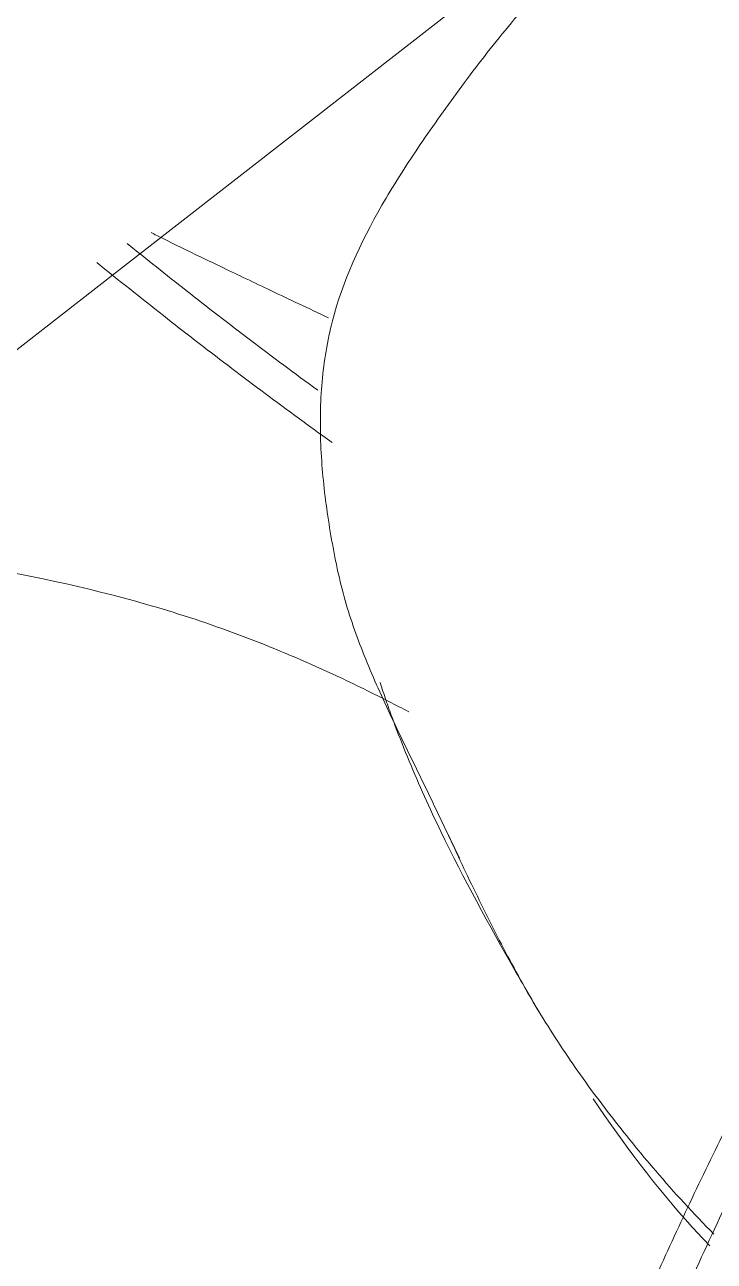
# Model space of a CAD drawing. Header units: millimetres. Extents: x -9018 to 25736, y -24663 to -1750.
# Drawn here: x -6563.98 to -6542.9, y -16153.31 to -16115.5 of the extents above; entities that cross this region are included whole.
import ezdxf

# ---------------------------------------------------------------- set-up
doc = ezdxf.new("R2010")
doc.units = ezdxf.units.MM
doc.layers.add('A-DETL-MBND', color=5, linetype='Continuous', lineweight=9)

# ---------------------------------------------------------------- blocks, each defined once
blk = doc.blocks.new('CRT_Veg_Vaso Hera Caída - Único-3794296-2 PAV')
at = {"layer": 'A-DETL-MBND'}
blk.add_line((-113.511, -54.533), (-113.926, -53.666), dxfattribs=at)
at = {"layer": 'A-DETL-MBND', "flags": 128}
blk.add_lwpolyline([(-156.787, -113.241), (-150.603, -108.381), (-134.958, -96.148), (-117.946, -82.887), (-103.415, -71.566), (-92.714, -63.226), (-85.227, -57.387), (-75.65, -49.903), (-72.633, -47.535)], dxfattribs=at)
at = {"layer": 'A-DETL-MBND'}
for points, knots in [([(-147.461, -78.893), (-146.538, -77.986), (-144.676, -76.096), (-142.313, -73.529), (-140.431, -71.384), (-139.027, -69.732), (-137.613, -68.007), (-136.174, -66.177), (-134.715, -64.245), (-132.763, -61.557), (-130.325, -57.978), (-127.399, -53.219), (-124.596, -48.184), (-122.367, -43.753), (-120.909, -40.569), (-120.22, -38.984), (-119.837, -38.082), (-119.557, -37.41), (-119.281, -36.737), (-118.916, -35.833), (-118.29, -34.241), (-117.439, -31.956), (-116.512, -29.241), (-115.699, -26.625), (-114.986, -24.083), (-114.349, -21.577), (-113.793, -19.161), (-113.315, -16.877), (-112.907, -14.731), (-112.44, -12.009), (-112.167, -10.136), (-112.01, -8.959)], [0, 0, 0, 0, 0.0625, 0.125, 0.15625, 0.1875, 0.21875, 0.25, 0.28125, 0.3125, 0.375, 0.4375, 0.5, 0.5625, 0.59375, 0.609375, 0.617188, 0.625, 0.632812, 0.640625, 0.65625, 0.6875, 0.71875, 0.75, 0.78125, 0.8125, 0.84375, 0.875, 0.90625, 0.9375, 1, 1, 1, 1]), ([(-110.98, -9.041), (-111.145, -10.274), (-111.421, -12.143), (-111.797, -14.357), (-112.029, -15.631), (-112.213, -16.595), (-112.403, -17.552), (-112.662, -18.813), (-113.145, -21.02), (-113.791, -23.66), (-114.657, -26.728), (-115.414, -29.18), (-116.112, -31.261), (-116.621, -32.695), (-116.915, -33.502), (-117.209, -34.297), (-117.582, -35.278), (-118.199, -36.841), (-119.002, -38.778), (-120.022, -41.094), (-121.094, -43.409), (-122.237, -45.766), (-123.449, -48.145), (-124.704, -50.492), (-125.971, -52.745), (-127.243, -54.901), (-128.967, -57.701), (-131.143, -61.015), (-133.317, -64.057), (-135.042, -66.339), (-136.327, -67.984), (-137.585, -69.541), (-138.815, -71.01), (-140.034, -72.422), (-141.675, -74.27), (-143.747, -76.509), (-145.39, -78.183), (-146.208, -78.993)], [0, 0, 0, 0, 0.055556, 0.083333, 0.097222, 0.111111, 0.125, 0.138889, 0.166667, 0.222222, 0.25, 0.277778, 0.305556, 0.319444, 0.326389, 0.333333, 0.347222, 0.361111, 0.388889, 0.416667, 0.444444, 0.472222, 0.5, 0.527778, 0.555556, 0.583333, 0.611111, 0.666667, 0.722222, 0.75, 0.777778, 0.805556, 0.833333, 0.861111, 0.888889, 0.944444, 1, 1, 1, 1]), ([(-121.58, -41.812), (-121.398, -42.002), (-120.075, -43.419), (-118.926, -44.953), (-118.017, -46.314)], [0.36520515, 0.36520515, 0.36520515, 0.36520515, 0.375, 0.4375, 0.4375, 0.4375, 0.4375]), ([(-120.623, -84.61), (-119.272, -83.33), (-117.419, -81.442), (-115.565, -79.287), (-114.592, -78.069), (-113.91, -77.16), (-113.263, -76.262), (-112.443, -75.083), (-111.151, -73.046), (-110.092, -70.73), (-109.68, -68.243), (-109.651, -66.308), (-109.809, -64.684), (-109.988, -63.565), (-110.106, -62.934), (-110.231, -62.312), (-110.42, -61.547), (-110.809, -60.343), (-111.42, -58.862), (-112.278, -57.083), (-113.169, -55.268), (-114.053, -53.362), (-115.005, -51.407), (-116.044, -49.459), (-117.213, -47.594), (-118.509, -45.822), (-119.988, -43.997), (-121.083, -42.801), (-121.701, -42.174)], [0, 0, 0, 0, 0.0555556, 0.0833333, 0.0972222, 0.1111111, 0.125, 0.1388889, 0.1666667, 0.2222222, 0.25, 0.2777778, 0.3055556, 0.3194444, 0.3263889, 0.3333333, 0.3472222, 0.3611111, 0.3888889, 0.4166667, 0.4444444, 0.4722222, 0.5, 0.5277778, 0.5555556, 0.5833333, 0.6111111, 0.6437046, 0.6437046, 0.6437046, 0.6437046]), ([(-116.348, -48.983), (-116.055, -49.48), (-114.959, -51.385), (-113.529, -54.026), (-112.41, -56.547), (-111.927, -57.796), (-111.674, -58.506), (-111.558, -58.859), (-111.501, -59.036)], [0.477765, 0.477765, 0.477765, 0.477765, 0.5, 0.5625, 0.59375, 0.609375, 0.6171875, 0.625, 0.625, 0.625, 0.625]), ([(-112.38, -58.139), (-112.177, -58.248), (-111.137, -58.792), (-109.243, -59.691), (-106.687, -60.718), (-103.111, -61.845), (-100.276, -62.429), (-98.312, -62.708)], [0.836128, 0.836128, 0.836128, 0.836128, 0.84375, 0.875, 0.90625, 0.9375, 1, 1, 1, 1]), ([(-110.034, -66.376), (-109.647, -66.654), (-108.553, -67.448), (-106.827, -68.738), (-104.808, -70.301), (-103.504, -71.343), (-102.84, -71.88)], [0.8583114, 0.8583114, 0.8583114, 0.8583114, 0.875, 0.90625, 0.9375, 0.9713138, 0.9713138, 0.9713138, 0.9713138]), ([(-103.768, -72.459), (-104.357, -71.984), (-105.586, -71.005), (-107.525, -69.507), (-108.889, -68.489), (-109.593, -67.975)], [0.03264966, 0.03264966, 0.03264966, 0.03264966, 0.0625, 0.09375, 0.125, 0.125, 0.125, 0.125]), ([(-109.924, -70.185), (-109.609, -70.335), (-108.7, -70.767), (-107.374, -71.396), (-105.993, -72.058), (-105.081, -72.504), (-104.611, -72.739), (-104.497, -72.797)], [0.7343864, 0.7343864, 0.7343864, 0.7343864, 0.75, 0.78125, 0.8125, 0.84375, 0.85417, 0.85417, 0.85417, 0.85417])]:
    blk.add_open_spline(points, degree=3, knots=knots, dxfattribs=at)

msp = doc.modelspace()

# ---------------------------------------------------------------- block references
at = {"layer": 'A-DETL-MBND', "rotation": 180}
msp.add_blockref('CRT_Veg_Vaso Hera Caída - Único-3794296-2 PAV', (-6664.62, -16194.651), dxfattribs=at)

doc.saveas('drawing.dxf')
